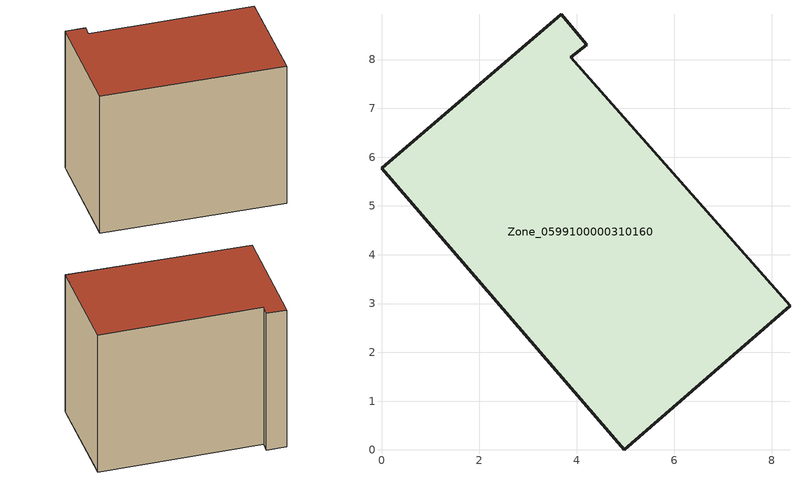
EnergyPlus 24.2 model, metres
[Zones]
Zone_0599100000310160
 floor ground (C_G): 0,5.77 3.68,8.93 4.21,8.3 3.88,8.04 8.37,2.95 4.97,0 z0
 wall outside (C_F): 4.97,0 8.37,2.95 3.88,8.04 4.21,8.3 3.68,8.93 0,5.77 4.97,0 z0:6.4
 roof outside (C_R): 3.68,8.93 0,5.77 4.97,0 8.37,2.95 3.88,8.04 4.21,8.3 z6.4
[BUILDING]
Pand.0599100000310160: North Axis=0; Terrain=City; Loads Convergence Tolerance Value=0.04; Temperature Convergence Tolerance Value=0.4; Solar Distribution=FullExterior; Maximum Number of Warmup Days=25; Minimum Number of Warmup Days=1
[Site:Location]
Rotterdam.The.Hague.AP_ZH_NLD Design_Conditions: Latitude=51.96; Longitude=4.45; Time Zone=1; Elevation=-4.5
[SITE:GROUNDTEMPERATURE:BUILDINGSURFACE]
18, 18, 18, 18, 18, 18, 18, 18, 18, 18, 18, 18
[MATERIAL] Thermal Absorptance=0.9; Solar Absorptance=0.7; Visible Absorptance=0.7
Name | Roughness | Thickness | Conductivity | Density | Specific Heat
G.TI.1946 | MediumSmooth | 0.15 | 1 | 540 | 1210
F.TI.1946 | Rough | 0.3 | 0.857143 | 1920 | 840
R.TI.1946 | MediumRough | 0.2 | 0.1 | 1500 | 1000
[CONSTRUCTION]
C_G: G.TI.1946
C_F: F.TI.1946
C_R: R.TI.1946
[ZONE]
Zone_0599100000310160: Type=1; Multiplier=1; Ceiling Height=Autocalculate; Volume=Autocalculate; Floor Area=autocalculate; Part of Total Floor Area=Yes
[ZONEINFILTRATION:DESIGNFLOWRATE]
Infil_Zone_0599100000310160: Zone or ZoneList or Space or SpaceList=Zone_0599100000310160; Schedule=AlwaysOn; Design Flow Rate Calculation Method=Flow/Area; Flow Rate per Floor Area=0.003; Constant Term Coefficient=1; Temperature Term Coefficient=0; Velocity Term Coefficient=0; Velocity Squared Term Coefficient=0
[HVACTEMPLATE:ZONE:IDEALLOADSAIRSYSTEM]
Zone_0599100000310160: Maximum Heating Supply Air Temperature=50; Minimum Cooling Supply Air Temperature=13; Maximum Heating Supply Air Humidity Ratio=0.0156; Minimum Cooling Supply Air Humidity Ratio=0.0077; Heating Limit=NoLimit; Cooling Limit=NoLimit; Dehumidification Control Type=ConstantSensibleHeatRatio; Cooling Sensible Heat Ratio=0.7; Dehumidification Setpoint=60; Humidification Control Type=None; Humidification Setpoint=30; Outdoor Air Method=None; Outdoor Air Flow Rate per Person=0.00944; Outdoor Air Flow Rate per Zone Floor Area=0; Outdoor Air Flow Rate per Zone=0; Demand Controlled Ventilation Type=None; Outdoor Air Economizer Type=NoEconomizer; Heat Recovery Type=None; Sensible Heat Recovery Effectiveness=0.7; Latent Heat Recovery Effectiveness=0.65
[ZONECONTROL:THERMOSTAT]
ThermostatControl_Zone_0599100000310160: Zone or ZoneList=Zone_0599100000310160; Control Type Schedule=DualSetpointControlType; Control 1=Thermostat_Zone_0599100000310160; Temperature Difference Between Cutout And Setpoint=0
[THERMOSTATSETPOINT:DUALSETPOINT]
Thermostat_Zone_0599100000310160: Heating Setpoint Temperature Schedule=HeatingSetpoint_Zone_0599100000310160; Cooling Setpoint Temperature Schedule=CoolingSetpoint_Zone_0599100000310160
[SCHEDULE:COMPACT]
HeatingSetpoint_Zone_0599100000310160: Through: 12/31, For: AllDays, Until: 24:00, 21
CoolingSetpoint_Zone_0599100000310160: Through: 12/31, For: AllDays, Until: 24:00, 24
DualSetpointControlType: Through: 12/31, For: AllDays, Until: 24:00, 4
AlwaysOn: Through: 12/31, For: AllDays, Until: 24:00, 1
